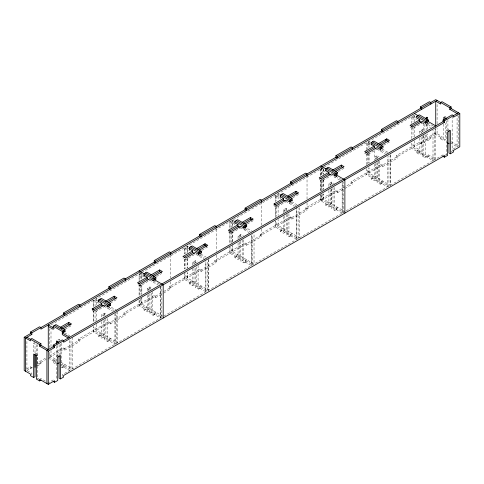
<?xml version="1.0" encoding="UTF-8"?>
<svg xmlns="http://www.w3.org/2000/svg" width="484" height="484" viewBox="0 0 484 484"><rect width="100%" height="100%" fill="white"/><g stroke="black" fill="none" stroke-linecap="round" stroke-linejoin="round"><path stroke-width="0.36" stroke-dasharray="2.42 1.81" d="M35.023 352.993L35.023 343.924L33.662 343.138L33.662 352.963M37.661 364.258L39.567 363.157L39.567 361.584L40.928 362.371L40.928 363.944L37.752 365.777L37.752 344.62M51.002 350.531L51.002 356.557L56.822 359.921M51.002 346.762L51.002 329.435M72.346 337.239L72.346 368.881L61.347 362.534M93.696 331.909L93.696 326.633L93.696 331.903L115.047 344.233L115.047 312.585M93.696 300.262L93.696 307.044L93.696 300.262L99.522 303.625M96.419 324.304L96.419 330.33L117.769 342.66L117.769 311.012M96.419 320.535L96.419 310.74M96.419 304.714L96.419 298.688L98.264 299.753M160.47 286.365L160.47 318.006L139.12 305.682L139.12 300.407M141.842 304.109L141.842 298.083L141.842 304.109L163.193 316.433M184.537 279.456L184.537 273.43L184.543 279.456L205.888 291.785L205.888 261.644M184.537 247.814L184.537 253.84L184.543 247.814L189.716 250.797M187.266 277.883L187.266 272.607L187.266 277.883L208.616 290.206L208.616 258.565L208.616 290.206M187.266 246.241L187.266 253.023L187.266 246.241L188.56 246.985M205.888 291.779L205.888 261.644M229.96 253.229L229.96 247.203L229.96 253.235L251.311 265.559L251.311 234.667L251.311 265.559M229.96 221.587L229.96 228.369L229.96 221.587L234.885 224.431M275.384 227.008L275.384 220.982L275.384 227.008L296.734 239.332L296.734 207.69L296.734 239.332M275.384 195.367L275.384 201.392L275.384 195.367L280.563 198.349M342.158 213.111L342.158 181.464L342.158 213.111L320.807 200.781L320.807 194.756M320.807 190.236L320.807 180.441M320.807 175.166L320.807 169.14L326.627 172.504M323.536 199.214L323.536 193.939L323.536 199.214L344.88 211.538M323.536 169.073L323.536 174.349L323.536 167.567L411.654 116.692L416.573 119.53M331.631 203.885L331.631 188.814M331.631 184.295L331.631 182.032L334.359 183.605M334.359 187.375L334.359 207.037L343.519 212.325L343.519 182.123M336.174 176.436L336.174 174.863M366.231 168.535L366.231 174.561L387.581 186.884L431.111 161.753M366.231 164.766L366.231 153.464M366.231 149.695L366.231 142.913L371.149 145.757M368.959 172.988L368.959 167.712L368.959 172.988L390.304 185.311L390.304 153.67M368.959 141.346L368.959 147.372L368.953 141.34L370.187 142.054M374.332 150.603L374.332 160.398M377.054 177.664L377.054 162.594M377.054 158.825L377.054 155.812L379.238 157.07M379.783 161.148L379.783 180.81L388.942 186.098L388.942 155.963M387.581 186.884L387.581 156.749M411.654 143.064L411.654 148.334L432.999 160.664L431.692 161.414M411.654 138.539L411.654 127.994M411.654 123.474L411.654 116.692M414.377 140.735L414.377 146.761L419.301 149.604L419.301 151.177L422.478 153.011L419.755 154.584L416.573 152.75L416.573 151.177L419.301 149.604M414.377 136.966L414.377 127.171M414.377 121.901L414.377 115.119L415.653 115.851M421.721 144.099L421.721 142.52L420.36 141.733L420.36 143.306L421.721 144.099L424.898 142.26L424.898 134.703M424.898 130.922L424.898 124.122M427.021 122.416L427.021 123.989L425.66 124.775M426.265 134.612L426.265 139.9L427.626 140.687L427.626 133.887M427.626 129.349L427.626 123.305M427.626 140.687L430.808 138.854L430.808 137.281L437.088 133.651L437.088 128.363M432.999 160.664L432.999 129.773M435.727 127.443L435.727 159.085L428.382 154.85L425.66 156.423L425.66 157.996L428.382 156.423L428.382 154.85M437.088 123.837L437.088 103.449M141.788 272.492L322.169 168.353L324.758 169.848M412.108 116.426L414.377 115.119M53.651 329.066L54.831 328.382M144.038 276.878L145.4 276.092M325.726 171.977L327.093 171.197M33.662 343.138L34.751 342.509M156.544 276.473L161.71 273.49M201.967 250.252L207.781 246.894M228.369 231.86L231.098 233.433L240.784 227.837M247.391 224.025L253.205 220.668L253.205 219.095M273.793 205.633L276.521 207.206L286.207 201.61M292.808 197.805L298.622 194.447M65.056 329.295L71.517 325.569M110.479 303.075L116.934 299.342M138.618 284.937L140.251 285.881L149.943 280.284M338.237 171.578L344.051 168.22M364.64 153.186L367.368 154.759L377.054 149.163L377.054 147.59M383.655 145.357L389.469 142M410.063 126.965L412.791 128.538L422.478 122.942M107.702 308.35L110.425 306.771L117.122 310.637M198.543 255.897L201.271 254.324M289.39 203.449L292.118 201.876M334.813 177.223L337.536 175.65M57.735 340.167L59.102 339.381L60.191 340.01M101.797 316.996L101.797 314.727L104.52 313.154L107.248 314.727M147.221 290.769L147.221 288.506L149.943 286.933L152.127 288.192M192.644 265.305L192.644 262.28L195.367 260.707L197.545 261.965M238.061 239.078L238.061 236.053L240.79 234.48L243.512 236.053M283.485 212.857L283.485 209.832L286.213 208.259L288.391 209.518M328.908 186.63L328.908 183.605L331.631 182.032M377.054 155.812L374.332 157.385L377.054 158.958M419.755 133.421L419.755 131.158L422.478 129.585L424.656 130.843M443.828 117.261L445.189 116.475L446.278 117.104M36.391 355.637L37.752 354.851L37.752 378.282L36.391 379.069M26.711 369.008L30.486 366.83L31.847 367.616L31.847 369.189L30.486 368.403L30.486 366.83M39.567 361.584L46.01 357.864M49.235 356L63.416 347.814L64.777 348.601L64.777 350.174L63.416 349.387L63.416 347.814M78.553 339.072L79.92 339.859L79.92 341.432L78.553 340.645L78.553 339.072L108.84 321.594L110.201 322.38L110.201 323.953L108.84 323.167L108.84 321.594M123.977 312.852L125.338 313.638L125.338 315.211L123.977 314.425L123.977 312.852L154.257 295.367L155.624 296.154L155.624 297.727L154.257 296.94L154.257 295.367M170.761 281.567L170.761 288.984L169.4 288.198L169.4 286.625L199.68 269.14L201.042 269.927L201.042 271.5L199.68 270.713L199.68 269.14M216.185 255.147L216.185 262.764L214.823 261.977L214.823 260.398L245.104 242.92L246.465 243.706L246.465 245.279L245.104 244.493L245.104 242.92M261.608 228.926L261.608 236.537L260.247 235.75L260.247 234.177L290.527 216.693L291.888 217.479L291.888 219.052L290.527 218.266L290.527 216.693M307.031 202.699L307.031 210.31L305.664 209.524L305.664 207.951L335.95 190.472L337.312 191.259L337.312 192.832L335.95 192.045L335.95 190.472M351.088 181.73L352.455 182.516L352.455 184.089L351.088 183.303L351.088 181.73L381.374 164.245L382.735 165.032L382.735 166.605L381.374 165.818L381.374 164.245M396.511 155.503L397.872 156.29L397.872 157.863L396.511 157.076L396.511 155.503L420.36 141.733M430.808 138.854L429.441 138.067L429.441 136.488L435.727 132.864L442.007 136.494L442.007 138.067L445.189 139.9L445.189 123.275M26.82 370.514L32.392 367.302M40.928 362.371L46.089 359.394M49.307 357.531L163.193 291.779M163.725 291.477L423.536 141.473L424.898 142.26M426.265 139.9L429.441 138.067M64.777 350.174L79.92 341.432M110.201 323.953L125.338 315.211M155.624 297.727L163.193 293.358M163.822 292.989L170.761 288.984M201.042 271.5L216.185 262.764M246.465 245.279L261.608 236.537M291.888 219.052L307.031 210.31M337.312 192.832L344.251 188.821M344.88 188.457L352.455 184.089M382.735 166.605L397.872 157.863M56.374 356.248L59.102 354.675M448.977 129.585L446.248 131.158L446.248 154.584L447.609 155.37M53.198 360.973L55.92 359.4L55.92 360.973L53.198 362.546L53.198 360.973L48.273 358.13M435.727 129.089L435.727 134.437L440.646 137.281L442.007 136.494M98.615 336.319L101.344 334.746L104.52 336.58L101.797 338.159L98.615 336.319L98.615 334.746L101.344 333.173L101.344 334.746M144.038 310.099L146.767 308.52L149.943 310.359L147.221 311.932L144.038 310.099L144.038 308.52L146.767 306.947L146.767 308.52M189.462 283.872L192.184 282.299L195.367 284.132L192.644 285.705L189.462 283.872L189.462 282.299L192.184 280.726L192.184 282.299M234.885 257.645L237.608 256.072L240.79 257.911L238.061 259.484L234.885 257.645L234.885 256.072L237.608 254.499L237.608 256.072M280.309 231.425L283.031 229.852L286.213 231.685L283.485 233.258L280.309 231.425L280.309 229.852L283.031 228.279L283.031 229.852M325.726 205.198L328.454 203.625L331.631 205.464L328.908 207.037L325.726 205.198L325.726 203.625L328.454 202.052L328.454 203.625M371.149 178.977L373.878 177.398L377.054 179.237L374.332 180.81L371.149 178.977L371.149 177.398L373.878 175.825L373.878 177.398M416.573 152.75L419.301 151.177M440.646 137.281L440.646 138.854L442.007 138.067M440.646 138.854L443.828 140.687L445.189 139.9M60.917 364.906L61.825 364.379L70.985 369.667L70.985 339.532M104.52 319.954L104.52 339.732L107.248 338.159L116.408 343.446L116.408 312.555M149.943 293.734L149.943 313.505L152.672 311.932L161.831 317.22L161.831 287.024M195.367 268.263L195.367 287.278L198.089 285.705L207.255 290.999L207.255 260.858M240.79 241.286L240.79 261.058L243.512 259.484L252.672 264.772L252.672 234.631M286.213 214.43L286.213 234.831L288.936 233.258L298.096 238.545L298.096 208.41M331.631 188.96L331.631 208.61L334.359 207.037M377.054 162.727L377.054 182.383L379.783 180.81M422.478 136.385L422.478 156.157L425.206 154.584L434.366 159.877L434.366 129.736M39.567 379.329L40.928 378.542L45.829 381.368M62.279 367.792L65.007 366.219L65.007 364.646L62.279 366.219L62.279 367.792L61.008 367.054M107.702 341.565L110.425 339.992L110.425 338.419L107.702 339.992L107.702 341.565L104.52 339.732M153.125 315.338L155.848 313.765L155.848 312.192L153.125 313.765L153.125 315.338L149.943 313.505M198.549 289.117L201.271 287.544L201.271 285.971L198.549 287.544L198.549 289.117L195.367 287.278M243.966 262.891L246.695 261.318L246.695 259.745L243.966 261.318L243.966 262.891L240.79 261.058M289.39 236.67L292.118 235.097L292.118 233.524L289.39 235.097L289.39 236.67L286.213 234.831M334.813 210.443L337.536 208.87L337.536 207.297L334.813 208.87L334.813 210.443L331.631 208.61M380.236 184.216L382.959 182.643L382.959 181.07L380.236 182.643L380.236 184.216L377.054 182.383M47.541 383.207L53.192 379.94M161.831 317.22L62.279 374.695L62.279 376.268L61.008 377.006M163.792 316.088L344.426 211.798M346.187 210.782L386.813 187.326M433.452 160.398L443.072 154.85L444.433 155.636M458.439 115.779L458.439 145.974L452.153 149.604L453.514 150.391M444.094 155.83L446.248 154.584M451.112 151.776L452.153 151.177L452.153 117.037M433.277 126.028L428.382 123.202L427.021 123.989L431.916 126.814M415.478 117.328L413.015 115.906L413.015 121.932M422.115 122.73L430.554 127.601M451.094 141.733L458.439 145.974M450.344 142.877L457.077 146.761L457.077 114.297M423.294 131.63L421.116 130.371L421.116 133.396M429.441 136.488L430.808 137.281M419.755 131.158L421.933 132.416M422.478 156.157L425.66 157.996M387.853 152.254L382.959 149.429L380.236 151.002L380.236 149.429M370.054 143.548L367.592 142.127L367.592 148.909M381.598 150.215L386.492 153.041M377.054 149.163L385.131 153.827M377.871 157.857L375.693 156.598L375.693 159.617M335.757 176.194L341.069 179.268M339.707 180.054L331.631 175.389L321.939 180.986L319.761 179.727M332.998 184.392L330.269 182.819L330.269 185.844M328.908 183.605L331.086 184.864M320.807 199.208L327.093 202.838L327.093 204.411M305.664 207.951L307.031 208.737M279.401 194.538L278.106 193.788L278.112 200.57M291.695 201.634L297.013 204.702M279.207 195.996L276.745 194.58L276.745 200.606M290.751 202.663L295.651 205.488M285.735 201.338L294.284 206.275M287.575 210.619L284.846 209.046L284.846 212.065M283.485 209.832L285.669 211.091M289.62 217.219L290.981 218.006M260.247 234.177L261.608 234.964M232.689 220.014L232.689 226.796L232.683 220.014L233.978 220.758M253.386 231.963L246.695 228.103L243.966 229.676L243.966 228.097M234.401 222.579L231.328 220.801L231.328 227.583M245.334 228.89L250.228 231.715M240.312 227.565L248.867 232.501M241.607 236.525L239.429 235.266L239.429 237.535M238.061 236.053L240.245 237.317M232.689 251.662L232.689 245.63L232.689 251.656L254.039 263.986L254.033 233.845M214.823 260.398L216.185 261.191M200.854 254.082L206.166 257.149M188.978 248.8L185.904 247.028L185.904 253.81M199.91 255.11L204.194 257.585M205.276 259.787L195.367 254.064L185.674 259.654L182.946 258.081M196.728 263.066L194.005 261.493L194.005 264.518M192.644 262.28L195.367 263.853M169.4 286.625L170.761 287.411M144.783 275.735L140.481 273.248L51.002 324.915L52.29 325.659M159.381 284.162L154.487 281.337L153.125 282.124L153.125 281.077M144.299 277.023L139.12 274.041L139.12 280.817L139.12 273.908M149.471 280.012L158.02 284.949M151.304 289.293L148.582 287.72L148.582 290.739M147.221 288.506L149.399 289.765M139.12 304.109L145.4 307.733L145.4 309.312M98.137 301.248L95.058 299.475L95.058 306.257M109.063 307.558L113.958 310.389M104.048 306.239L112.457 311.091M105.337 315.199L103.159 313.941L103.159 316.209M101.797 314.727L103.975 315.985M92.105 310.534L94.834 312.107L104.52 306.511L104.52 304.938M64.584 332.756L69.902 335.823M57.1 363.224L54.559 361.76L54.559 360.187L49.634 357.343L49.634 351.317M60.464 365.166L69.623 370.454L69.623 340.319M53.198 362.546L56.374 364.379M35.023 353.278L37.207 354.536M39.567 363.157L40.928 363.944M36.391 364.99L37.752 365.777M37.752 378.282L39.023 379.014M447.912 119.56L447.912 130.892M446.55 121.103L446.55 130.922M443.828 124.061L443.828 140.687M443.072 154.85L443.072 156.423M427.021 155.636L427.021 157.209M426.265 124.031L426.265 130.075M425.206 134.939L425.206 154.584M423.839 135.726L423.839 155.37M423.536 123.335L423.536 131.648M423.536 135.429L423.536 141.473M422.478 129.585L422.478 132.61M421.116 137.172L421.116 153.797M419.755 137.94L419.755 154.584M417.934 151.964L417.934 150.391L413.015 147.547L413.015 142.278M413.015 127.957L413.015 137.002M412.791 126.965L412.791 128.538M390.304 155.176L390.304 185.311M381.598 181.857L381.598 183.43M378.415 161.19L378.415 181.597M375.693 163.398L375.693 180.024M374.332 164.167L374.332 180.81M372.511 178.191L372.511 176.612L367.592 173.774L367.592 168.499M367.592 153.428L367.592 163.979M367.368 153.186L367.368 154.759M336.174 208.084L336.174 209.657M332.998 187.417L332.998 207.824M330.269 189.619L330.269 206.251M328.908 190.406L328.908 207.037M322.169 166.78L322.169 175.135M322.169 180.369L322.169 190.2M322.169 193.957L322.169 199.995M320.807 169.013L320.807 175.807M320.807 180.338L320.807 190.908M320.807 194.683L320.807 200.781M319.216 177.834L319.216 179.413M307.031 175.523L307.031 199.178M299.457 207.624L299.457 237.759L278.106 225.435L278.106 219.409M290.751 234.31L290.751 235.883M288.936 213.607L288.936 233.258M287.575 214.394L287.575 234.044M286.213 208.259L286.213 210.528M284.846 215.846L284.846 232.471M283.485 216.632L283.485 233.258M281.67 230.638L281.67 229.065L276.745 226.222L276.745 220.946M280.303 196.631L280.303 198.204M278.106 205.845L278.112 215.64M276.745 206.632L276.745 216.427M276.521 206.16L276.521 207.206M261.608 201.743L261.608 225.405M245.334 260.531L245.334 262.104M243.512 239.834L243.512 259.484M242.151 239.864L242.151 260.271M240.79 234.48L240.79 237.505M239.429 242.073L239.429 258.698M238.061 242.859L238.061 259.484M236.246 256.859L236.246 255.286L231.328 252.448L231.328 247.173M231.328 232.102L231.328 242.653M231.098 232.381L231.098 233.433M216.185 229.368L216.185 251.371M199.91 286.758L199.91 288.331M198.089 265.305L198.089 285.705M196.728 266.847L196.728 286.492M195.367 260.707L195.367 263.732M194.005 268.293L194.005 284.919M192.644 268.324L192.644 285.705M190.823 283.086L190.823 281.513L185.904 278.669L185.904 272.643M185.904 259.079L185.904 268.874M170.761 254.947L170.761 277.852M160.464 287.115L160.464 318.006M154.487 312.979L154.487 314.552M152.672 291.525L152.672 311.932M151.304 293.068L151.304 312.718M149.943 286.933L149.943 289.952M148.582 294.52L148.582 311.145M147.221 295.307L147.221 311.932M140.481 271.675L140.481 279.28M140.481 285.264L140.481 294.345M140.481 298.858L140.481 304.896M140.251 284.834L140.251 285.881M139.12 300.334L139.12 305.682M115.047 313.342L115.047 344.233M109.063 339.205L109.063 340.778M107.248 318.508L107.248 338.159M105.887 318.539L105.887 338.945M104.52 313.154L104.52 316.179M103.159 320.741L103.159 337.372M101.797 321.527L101.797 338.159M99.982 335.533L99.982 333.96L95.058 331.116L95.058 325.847M95.058 311.533L95.058 321.322M63.64 365.432L63.64 367.005M61.825 343.223L61.825 364.379M60.464 344.009L60.464 354.584M59.102 339.381L59.102 340.893M59.102 344.668L59.102 355.371M57.735 345.455L57.735 356.036M56.374 346.241L56.374 379.68M49.634 328.715L49.634 347.548M36.391 344.59L36.391 354.415M31.847 374.87L31.847 373.297L26.922 370.454L26.922 340.258M93.696 310.813L93.696 322.114L93.696 310.807M139.12 284.586L139.12 295.887L139.12 284.586M141.842 285.27L141.842 294.314L141.842 285.27M141.842 272.462L141.842 279.244L141.842 272.462M184.537 259.115L184.537 268.91L184.543 259.115M187.266 258.293L187.266 268.088L187.266 258.293M229.96 232.132L229.96 243.434L229.96 232.138M275.384 206.668L275.384 217.213L275.384 206.668M321.34 194.435L321.34 200.479L321.34 194.435M321.34 180.09L321.34 190.66L321.34 180.09M321.34 168.015L321.34 175.565L321.34 168.015M323.536 179.624L323.536 189.419L323.536 179.624M368.959 153.398L368.959 163.193L368.953 153.398M232.689 241.867L232.689 232.072L232.683 241.861"/><path stroke-width="0.73" d="M25.561 371.24L25.561 338.026L31.847 334.396L31.847 332.823L30.486 332.036L30.486 333.609L24.2 337.239L24.2 370.454L30.486 374.084L30.486 375.657L33.662 377.49L35.023 376.703L35.023 354.79M35.023 367.35L35.023 354.506M110.425 305.513L110.425 303.625L101.344 298.38L98.615 299.953L98.615 301.847M144.038 275.62L144.038 273.732L146.767 272.159L155.848 277.405L155.848 279.292M153.125 280.865L153.125 278.978L155.848 277.405M335.95 155.679L337.312 156.465L337.312 158.038L335.95 157.252L335.95 155.679L351.088 146.936L352.455 147.723L352.455 149.296M448.977 130.341L448.977 153.011L450.338 153.797L453.514 151.964L453.514 150.391L459.8 146.761L459.8 113.546L451.094 108.519L451.094 106.946L449.733 107.732L435.727 99.643L421.721 107.732L421.721 109.305L420.36 108.519L382.735 130.238L381.374 129.452L381.374 131.025L382.735 131.811L382.735 130.238M427.626 120.28L427.626 117.261L425.448 118.519M430.808 104.06L430.808 102.487L429.441 101.7L420.36 106.946L420.36 108.519M46.912 383.57L46.912 350.349L53.192 346.719L53.192 345.146L62.279 339.901L63.64 340.694L63.64 342.267L444.433 122.416L444.433 120.843L458.439 112.76M30.486 332.036L39.567 326.791L40.928 327.577L40.928 329.15L437.088 100.43M63.416 313.027L64.777 313.814L64.777 315.386L63.416 314.6L63.416 313.027L78.553 304.285L79.92 305.071L79.92 306.644M108.84 286.8L110.201 287.587L110.201 289.16L108.84 288.373L108.84 286.8L123.977 278.058L125.338 278.844L125.338 280.418M154.257 260.573L155.624 261.36L155.624 262.933L154.257 262.147L154.257 260.573L169.4 251.831L170.761 252.618L170.761 254.197M199.68 234.353L201.042 235.139L201.042 236.712L199.68 235.926L199.68 234.353L214.823 225.611L216.185 226.397L216.185 227.97M245.104 208.126L246.465 208.913L246.465 210.486L245.104 209.699L245.104 208.126L260.247 199.384L261.608 200.17L261.608 202.397M290.527 181.899L291.888 182.692L291.888 184.265L290.527 183.478L290.527 181.899L305.664 173.163L307.031 173.95L307.031 176.176M381.374 129.452L396.511 120.71L397.872 121.496L397.872 123.075M31.847 332.823L63.416 314.6M64.777 313.814L108.84 288.373M110.201 287.587L154.257 262.147M155.624 261.36L199.68 235.926M201.042 235.139L245.104 209.699M246.465 208.913L290.527 183.478M291.888 182.692L335.95 157.252M337.312 156.465L381.374 131.025M48.273 326.488L53.198 329.326L53.198 326.18L55.92 324.607L65.007 329.852L65.007 331.74M189.462 249.393L189.462 247.506L192.184 245.933L201.271 251.178L201.271 253.065M234.885 223.172L234.885 221.285L237.608 219.712L246.695 224.951L246.695 226.845M280.309 196.946L280.309 195.058L283.031 193.485L292.118 198.73L292.118 200.618M372.057 145.158L371.149 144.184L371.149 142.611L373.878 141.038L382.959 146.283L382.959 147.856L380.236 149.429L377.054 147.59L367.368 153.186L364.64 151.613L374.332 146.017L374.332 147.59L365.934 152.442M411.358 126.215L419.755 121.369L419.755 119.796L416.573 117.957L416.573 116.384L419.301 114.811L428.382 120.056L428.382 121.629L435.727 125.87M60.391 327.269L68.788 322.423L71.517 323.996L63.12 328.842M93.013 308.435L93.013 310.008L101.797 304.938L101.797 303.365L92.105 308.961L94.834 310.534L104.52 304.938L107.702 306.771L110.425 305.198M105.167 301.417L114.212 296.196L116.934 297.769L108.537 302.621M138.176 283.933L147.221 278.711L147.221 277.138L137.529 282.735L140.251 284.308L149.943 278.711L153.125 280.551L155.848 278.978M150.591 275.19L159.629 269.969L162.358 271.542L153.313 276.769M184.241 257.337L192.638 252.491L192.638 250.918L182.946 256.508L185.674 258.081L195.367 252.491L198.543 254.324L201.271 252.751M195.99 248.982L205.053 243.748L207.781 245.321L199.384 250.167M229.664 231.11L238.061 226.264L238.061 224.691L228.369 230.287L231.098 231.86L240.784 226.264L243.966 228.097L246.689 226.524M242.079 222.374L250.476 217.522L253.205 219.095L244.801 223.947M274.7 203.534L274.7 205.107L283.485 200.037L283.485 198.464L273.793 204.06L276.521 205.633L286.207 200.037L289.39 201.876L292.112 200.303M287.502 196.147L295.899 191.301L298.622 192.874L290.225 197.72M320.505 178.663L328.908 173.816L328.908 172.243L319.216 177.834L321.939 179.413L331.631 173.816L334.813 175.65L337.536 174.077L337.536 172.504L328.454 167.258L325.726 168.831L325.726 170.725M332.278 170.295L341.323 165.074L344.051 166.647L335.654 171.499M377.683 144.081L386.746 138.854L389.469 140.427L381.071 145.273M419.755 119.796L410.063 125.386L412.791 126.965L422.478 121.369L425.66 123.202L428.382 121.629M61.038 328.473L68.788 323.996L70.422 324.939M107.103 301.871L114.212 297.769L115.845 298.713M152.527 275.65L159.629 271.542L161.269 272.486M197.871 249.466L205.053 245.321L206.692 246.265M243.373 223.197L250.476 219.095L252.11 220.038M288.149 197.345L295.899 192.874L297.533 193.818M334.22 170.749L341.323 166.647L342.956 167.591M379.565 144.571L386.746 140.427L388.38 141.37M26.922 337.239L39.567 344.535L40.928 343.749L40.928 345.322L48.273 349.563M53.198 326.18L62.279 331.425L65.007 329.852M98.615 299.953L107.702 305.198L110.425 303.625M189.462 247.506L198.549 252.751L201.271 251.178M234.885 221.285L243.966 226.53L246.695 224.951M280.309 195.058L289.39 200.303L292.118 198.73M320.807 165.994L334.813 174.077L337.536 172.504M371.149 142.611L380.236 147.856L382.959 146.283M416.573 116.384L425.66 121.629L428.382 120.056M39.567 344.535L39.567 346.108L40.928 345.322M65.007 331.425L62.279 332.998L69.623 337.239M449.733 107.732L449.733 109.305L451.094 108.519M444.433 122.416L443.072 121.629L443.072 120.056L452.153 114.811L453.514 115.597L453.514 117.17L459.8 113.546M53.192 345.146L54.559 345.933L443.072 121.629M39.567 346.108L48.273 351.136L54.559 347.512L54.559 345.933M57.735 357.035L60.464 355.462L60.464 378.893L63.64 377.054L63.64 375.481L444.433 155.636L444.433 157.209L447.609 155.37L447.609 131.944L450.338 130.371L450.338 153.797M57.735 363.593L59.102 362.806M36.391 355.165L36.391 379.069L39.567 380.902L40.928 380.115M39.567 380.902L39.567 379.329L48.273 384.356L54.559 380.726L54.559 382.299L57.735 380.466L57.735 356.793M451.094 106.946L442.007 101.7L440.646 102.487L440.646 104.06L435.727 101.217L435.727 126.13M449.733 109.305L457.077 113.546M446.55 118.834L443.828 117.261L443.828 119.524M420.36 106.946L421.721 107.732M443.072 120.056L444.433 120.843M414.377 113.546L427.021 120.843L427.021 122.416M419.755 121.369L421.528 122.392M447.186 142.629L449.098 143.73M443.072 156.423L444.433 157.209M372.511 141.824L381.598 147.069L381.598 148.642M371.149 144.184L374.332 146.017M374.332 147.59L375.965 148.534M327.093 168.045L336.174 173.29L336.174 174.863L344.88 179.891L344.88 213.111M325.726 170.404L328.908 172.243M328.569 173.623L330.511 174.742M281.67 194.272L290.751 199.517L290.751 201.404M280.303 196.631L283.485 198.464M283.146 199.844L285.088 200.969M236.246 220.498L245.334 225.738L245.334 227.631M234.879 222.858L238.061 224.691M237.723 226.07L239.665 227.19M190.823 246.719L199.91 251.964L199.91 253.852M189.462 249.078L192.638 250.918M192.305 252.291L194.241 253.416M145.4 272.946L154.487 278.191L154.487 280.079M139.12 270.889L153.125 278.978M154.487 279.764L163.193 284.792L163.193 318.006M144.038 275.305L147.221 277.138M146.882 278.518L148.824 279.643M99.982 299.166L109.063 304.412L109.063 306.299M98.615 301.532L101.797 303.365M101.465 304.745L103.401 305.864M54.559 325.393L63.64 330.639L63.64 332.526M53.198 327.753L48.273 324.915L48.273 349.841M68.395 338.104L62.279 334.571L62.279 331.425M58.552 342.212L56.374 340.954L56.374 343.979M30.486 333.609L31.847 334.396M53.192 346.719L54.559 347.512M40.928 343.749L31.847 338.504L30.486 339.29L30.486 340.863L24.2 337.239M36.391 355.637L33.662 354.064L33.662 377.49M60.464 378.893L59.102 378.107L59.102 356.006M53.192 381.513L54.559 382.299M425.66 121.629L425.66 123.202M380.236 147.856L380.236 149.429M445.189 117.987L445.189 119.494M426.265 117.231L426.265 119.494M386.746 138.854L386.746 140.427M385.839 139.374L385.839 140.947M341.323 165.074L341.323 166.647M336.174 173.29L336.174 175.178M334.813 174.077L334.813 175.964M295.899 191.301L295.899 192.874M289.39 200.303L289.39 202.191M250.476 217.522L250.476 219.095M243.966 226.53L243.966 228.418M205.053 243.748L205.053 245.321M204.145 244.269L204.145 245.848M198.549 252.751L198.549 254.638M159.629 269.969L159.629 271.542M114.212 296.196L114.212 297.769M107.702 305.198L107.702 307.086M68.788 322.423L68.788 323.996M57.735 341.68L57.735 343.186M48.273 351.136L48.273 384.356"/></g></svg>
